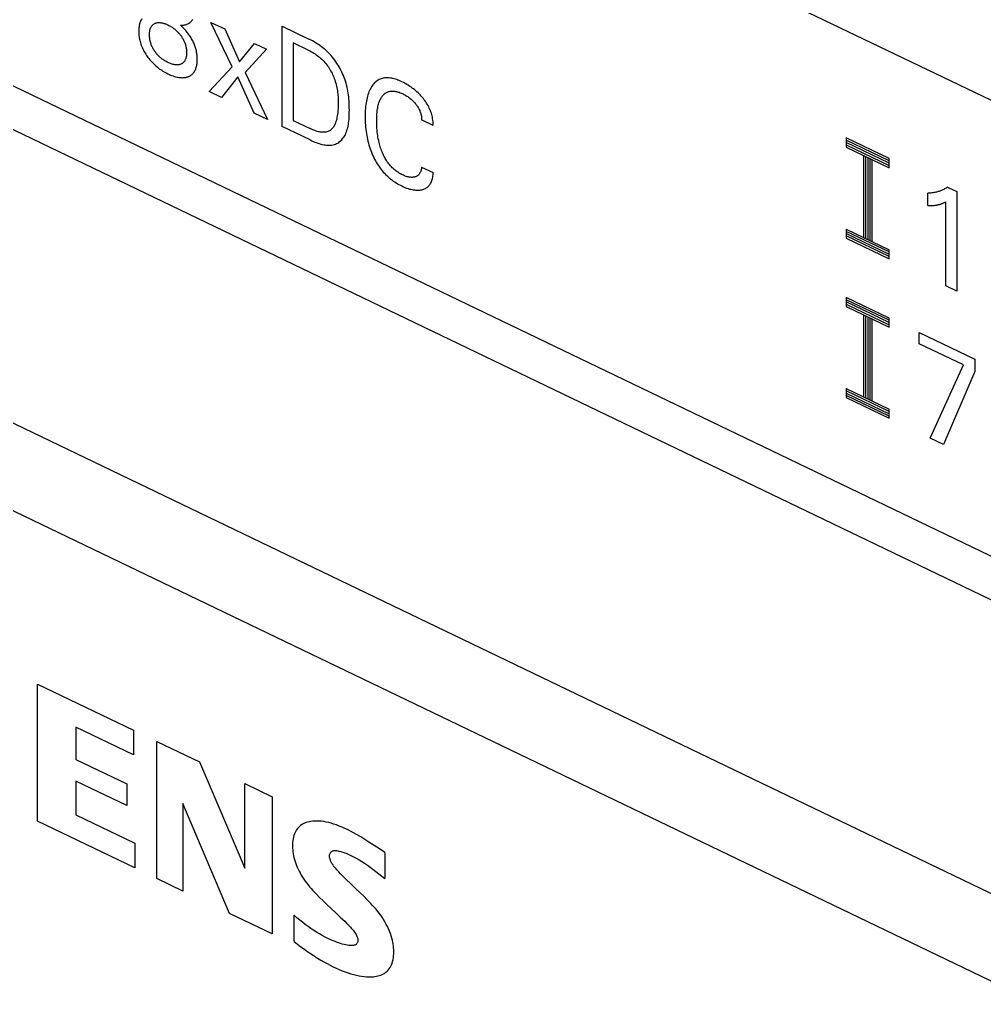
# Model space of a CAD drawing. Extents: x 0 to 420, y 0 to 297.
# Drawn here: x 164.54 to 181.84, y 162.93 to 180.36 of the extents above; entities that cross this region are included whole.
import ezdxf

# ---------------------------------------------------------------- set-up
doc = ezdxf.new("R2010")
doc.units = 0
doc.header["$LTSCALE"] = 23.1
doc.layers.add('40000_ISO', color=7, linetype='CONTINUOUS')

msp = doc.modelspace()

# ---------------------------------------------------------------- linework, layer by layer
at = {"layer": '40000_ISO', "color": 7, "linetype": 'CONTINUOUS'}
for p, q in [((210.089, 165.387), (156.678, 191.06)), ((210.089, 157.221), (156.678, 182.895)), ((209.769, 156.591), (156.358, 182.265)), ((166.7, 180.303), (166.695, 180.287)), ((166.705, 180.319), (166.7, 180.303)), ((166.711, 180.333), (166.705, 180.319)), ((166.718, 180.347), (166.711, 180.333)), ((166.726, 180.361), (166.718, 180.347)), ((166.734, 180.374), (166.726, 180.361)), ((166.974, 180.295), (166.984, 180.299)), ((166.984, 180.299), (166.994, 180.302)), ((166.994, 180.302), (167.005, 180.304)), ((167.005, 180.304), (167.016, 180.306)), ((167.016, 180.306), (167.028, 180.307)), ((167.028, 180.307), (167.039, 180.308)), ((167.039, 180.308), (167.051, 180.307)), ((167.051, 180.307), (167.064, 180.307)), ((167.064, 180.307), (167.077, 180.305)), ((167.077, 180.305), (167.089, 180.303)), ((167.089, 180.303), (167.102, 180.3)), ((167.102, 180.3), (167.116, 180.297)), ((167.116, 180.297), (167.13, 180.293)), ((167.58, 180.297), (167.592, 180.305)), ((167.592, 180.305), (167.602, 180.313)), ((167.602, 180.313), (167.613, 180.323)), ((167.613, 180.323), (167.622, 180.332)), ((167.622, 180.332), (167.631, 180.343)), ((167.631, 180.343), (167.64, 180.354)), ((167.64, 180.354), (167.647, 180.366)), ((168.355, 179.515), (167.97, 180.311)), ((167.97, 180.311), (168.219, 180.192)), ((166.68, 180.194), (166.679, 180.174)), ((166.679, 180.174), (166.679, 180.154)), ((166.679, 180.154), (166.679, 180.135)), ((166.679, 180.135), (166.68, 180.115)), ((166.682, 180.214), (166.68, 180.194)), ((166.684, 180.233), (166.682, 180.214)), ((166.687, 180.252), (166.684, 180.233)), ((166.69, 180.27), (166.687, 180.252)), ((166.695, 180.287), (166.69, 180.27)), ((166.873, 180.12), (166.874, 180.134)), ((166.874, 180.134), (166.875, 180.147)), ((166.875, 180.147), (166.877, 180.161)), ((166.877, 180.161), (166.88, 180.174)), ((166.88, 180.174), (166.883, 180.187)), ((166.883, 180.187), (166.886, 180.198)), ((166.886, 180.198), (166.89, 180.208)), ((166.89, 180.208), (166.895, 180.219)), ((166.895, 180.219), (166.899, 180.228)), ((166.899, 180.228), (166.905, 180.238)), ((166.905, 180.238), (166.911, 180.246)), ((166.911, 180.246), (166.917, 180.255)), ((166.917, 180.255), (166.924, 180.262)), ((166.924, 180.262), (166.931, 180.269)), ((166.931, 180.269), (166.939, 180.275)), ((166.939, 180.275), (166.947, 180.281)), ((166.947, 180.281), (166.956, 180.286)), ((166.956, 180.286), (166.965, 180.291)), ((166.965, 180.291), (166.974, 180.295)), ((167.13, 180.293), (167.145, 180.288)), ((167.145, 180.288), (167.159, 180.283)), ((167.159, 180.283), (167.174, 180.277)), ((167.174, 180.277), (167.188, 180.271)), ((167.188, 180.271), (167.203, 180.264)), ((167.203, 180.264), (167.218, 180.256)), ((167.218, 180.256), (167.233, 180.249)), ((167.233, 180.249), (167.247, 180.24)), ((167.247, 180.24), (167.262, 180.232)), ((167.262, 180.232), (167.277, 180.222)), ((167.277, 180.222), (167.291, 180.213)), ((167.291, 180.213), (167.304, 180.203)), ((167.304, 180.203), (167.318, 180.193)), ((167.318, 180.193), (167.33, 180.183)), ((167.33, 180.183), (167.343, 180.172)), ((167.343, 180.172), (167.356, 180.161)), ((167.356, 180.161), (167.368, 180.149)), ((167.368, 180.149), (167.38, 180.138)), ((167.38, 180.138), (167.391, 180.126)), ((167.391, 180.126), (167.402, 180.113)), ((167.44, 180.248), (167.425, 180.26)), ((167.425, 180.26), (167.441, 180.26)), ((167.454, 180.234), (167.44, 180.248)), ((167.441, 180.26), (167.457, 180.26)), ((167.468, 180.221), (167.454, 180.234)), ((167.457, 180.26), (167.472, 180.261)), ((167.482, 180.207), (167.468, 180.221)), ((167.472, 180.261), (167.487, 180.263)), ((167.495, 180.193), (167.482, 180.207)), ((167.487, 180.263), (167.502, 180.265)), ((167.509, 180.178), (167.495, 180.193)), ((167.502, 180.265), (167.516, 180.269)), ((167.522, 180.163), (167.509, 180.178)), ((167.516, 180.269), (167.53, 180.273)), ((167.535, 180.148), (167.522, 180.163)), ((167.53, 180.273), (167.543, 180.278)), ((167.547, 180.132), (167.535, 180.148)), ((167.543, 180.278), (167.557, 180.284)), ((167.56, 180.116), (167.547, 180.132)), ((167.557, 180.284), (167.569, 180.29)), ((167.569, 180.29), (167.58, 180.297)), ((168.219, 180.192), (168.484, 179.602)), ((169.247, 178.446), (169.247, 180.242)), ((169.247, 180.242), (169.713, 180.018)), ((166.68, 180.115), (166.681, 180.094)), ((166.681, 180.094), (166.683, 180.074)), ((166.683, 180.074), (166.686, 180.053)), ((166.686, 180.053), (166.689, 180.033)), ((166.689, 180.033), (166.693, 180.012)), ((166.693, 180.012), (166.697, 179.991)), ((166.697, 179.991), (166.703, 179.968)), ((166.703, 179.968), (166.709, 179.946)), ((166.872, 180.105), (166.873, 180.12)), ((166.872, 180.091), (166.872, 180.105)), ((166.872, 180.076), (166.872, 180.091)), ((166.872, 180.061), (166.872, 180.076)), ((166.873, 180.045), (166.872, 180.061)), ((166.875, 180.03), (166.873, 180.045)), ((166.877, 180.014), (166.875, 180.03)), ((166.88, 179.998), (166.877, 180.014)), ((166.883, 179.982), (166.88, 179.998)), ((166.886, 179.968), (166.883, 179.982)), ((166.89, 179.953), (166.886, 179.968)), ((166.894, 179.938), (166.89, 179.953)), ((167.402, 180.113), (167.413, 180.101)), ((167.413, 180.101), (167.423, 180.088)), ((167.423, 180.088), (167.434, 180.074)), ((167.434, 180.074), (167.443, 180.061)), ((167.443, 180.061), (167.452, 180.048)), ((167.452, 180.048), (167.46, 180.035)), ((167.46, 180.035), (167.468, 180.021)), ((167.468, 180.021), (167.476, 180.007)), ((167.476, 180.007), (167.483, 179.994)), ((167.483, 179.994), (167.49, 179.98)), ((167.49, 179.98), (167.496, 179.967)), ((167.496, 179.967), (167.501, 179.954)), ((167.501, 179.954), (167.506, 179.942)), ((167.572, 180.1), (167.56, 180.116)), ((167.584, 180.083), (167.572, 180.1)), ((167.595, 180.067), (167.584, 180.083)), ((167.606, 180.049), (167.595, 180.067)), ((167.617, 180.032), (167.606, 180.049)), ((167.627, 180.014), (167.617, 180.032)), ((167.637, 179.997), (167.627, 180.014)), ((167.647, 179.979), (167.637, 179.997)), ((167.656, 179.961), (167.647, 179.979)), ((167.664, 179.943), (167.656, 179.961)), ((169.74, 180.005), (169.713, 180.018)), ((169.767, 179.992), (169.74, 180.005)), ((169.793, 179.977), (169.767, 179.992)), ((169.82, 179.962), (169.793, 179.977)), ((169.847, 179.946), (169.82, 179.962)), ((166.709, 179.946), (166.716, 179.923)), ((166.716, 179.923), (166.724, 179.901)), ((166.724, 179.901), (166.732, 179.879)), ((166.732, 179.879), (166.742, 179.856)), ((166.742, 179.856), (166.752, 179.834)), ((166.752, 179.834), (166.762, 179.814)), ((166.762, 179.814), (166.772, 179.795)), ((166.772, 179.795), (166.783, 179.776)), ((166.783, 179.776), (166.794, 179.757)), ((166.899, 179.924), (166.894, 179.938)), ((166.904, 179.909), (166.899, 179.924)), ((166.91, 179.894), (166.904, 179.909)), ((166.916, 179.88), (166.91, 179.894)), ((166.923, 179.866), (166.916, 179.88)), ((166.93, 179.852), (166.923, 179.866)), ((166.937, 179.838), (166.93, 179.852)), ((166.945, 179.824), (166.937, 179.838)), ((166.954, 179.811), (166.945, 179.824)), ((166.963, 179.797), (166.954, 179.811)), ((166.972, 179.784), (166.963, 179.797)), ((166.974, 179.781), (166.972, 179.784)), ((166.984, 179.768), (166.974, 179.781)), ((167.506, 179.942), (167.51, 179.929)), ((167.51, 179.929), (167.514, 179.917)), ((167.514, 179.917), (167.518, 179.904)), ((167.518, 179.904), (167.521, 179.891)), ((167.521, 179.891), (167.524, 179.879)), ((167.524, 179.879), (167.528, 179.863)), ((167.528, 179.863), (167.53, 179.847)), ((167.53, 179.847), (167.532, 179.832)), ((167.532, 179.832), (167.534, 179.817)), ((167.534, 179.817), (167.535, 179.801)), ((167.535, 179.801), (167.535, 179.786)), ((167.535, 179.786), (167.536, 179.772)), ((167.672, 179.925), (167.664, 179.943)), ((167.679, 179.906), (167.672, 179.925)), ((167.686, 179.888), (167.679, 179.906)), ((167.693, 179.87), (167.686, 179.888)), ((167.698, 179.852), (167.693, 179.87)), ((167.704, 179.834), (167.698, 179.852)), ((167.708, 179.816), (167.704, 179.834)), ((167.712, 179.798), (167.708, 179.816)), ((167.716, 179.779), (167.712, 179.798)), ((167.72, 179.76), (167.716, 179.779)), ((168.484, 179.602), (168.754, 179.934)), ((168.971, 179.83), (168.587, 179.415)), ((168.754, 179.934), (168.971, 179.83)), ((169.449, 179.942), (169.449, 178.553)), ((169.713, 179.815), (169.449, 179.942)), ((169.713, 179.815), (169.734, 179.804)), ((169.734, 179.804), (169.755, 179.794)), ((169.755, 179.794), (169.776, 179.782)), ((169.776, 179.782), (169.796, 179.77)), ((169.874, 179.929), (169.847, 179.946)), ((169.9, 179.912), (169.874, 179.929)), ((169.927, 179.894), (169.9, 179.912)), ((169.953, 179.875), (169.927, 179.894)), ((169.979, 179.855), (169.953, 179.875)), ((170.004, 179.834), (169.979, 179.855)), ((170.029, 179.813), (170.004, 179.834)), ((170.054, 179.79), (170.029, 179.813)), ((170.078, 179.767), (170.054, 179.79)), ((166.794, 179.757), (166.806, 179.739)), ((166.806, 179.739), (166.818, 179.72)), ((166.818, 179.72), (166.83, 179.702)), ((166.83, 179.702), (166.844, 179.684)), ((166.844, 179.684), (166.86, 179.663)), ((166.86, 179.663), (166.877, 179.642)), ((166.877, 179.642), (166.894, 179.622)), ((166.894, 179.622), (166.911, 179.603)), ((166.911, 179.603), (166.929, 179.584)), ((166.994, 179.755), (166.984, 179.768)), ((167.004, 179.743), (166.994, 179.755)), ((167.015, 179.731), (167.004, 179.743)), ((167.026, 179.719), (167.015, 179.731)), ((167.037, 179.708), (167.026, 179.719)), ((167.05, 179.696), (167.037, 179.708)), ((167.062, 179.684), (167.05, 179.696)), ((167.075, 179.673), (167.062, 179.684)), ((167.088, 179.663), (167.075, 179.673)), ((167.101, 179.653), (167.088, 179.663)), ((167.114, 179.643), (167.101, 179.653)), ((167.129, 179.633), (167.114, 179.643)), ((167.144, 179.624), (167.129, 179.633)), ((167.159, 179.615), (167.144, 179.624)), ((167.173, 179.607), (167.159, 179.615)), ((167.188, 179.599), (167.173, 179.607)), ((167.491, 179.604), (167.484, 179.596)), ((167.497, 179.612), (167.491, 179.604)), ((167.503, 179.621), (167.497, 179.612)), ((167.508, 179.631), (167.503, 179.621)), ((167.513, 179.641), (167.508, 179.631)), ((167.517, 179.651), (167.513, 179.641)), ((167.521, 179.662), (167.517, 179.651)), ((167.524, 179.674), (167.521, 179.662)), ((167.528, 179.687), (167.524, 179.674)), ((167.53, 179.7), (167.528, 179.687)), ((167.532, 179.714), (167.53, 179.7)), ((167.534, 179.728), (167.532, 179.714)), ((167.535, 179.742), (167.534, 179.728)), ((167.536, 179.757), (167.535, 179.742)), ((167.536, 179.772), (167.536, 179.757)), ((167.722, 179.741), (167.72, 179.76)), ((167.725, 179.722), (167.722, 179.741)), ((167.726, 179.704), (167.725, 179.722)), ((167.728, 179.686), (167.726, 179.704)), ((167.726, 179.592), (167.728, 179.611)), ((167.728, 179.668), (167.728, 179.686)), ((167.729, 179.65), (167.728, 179.668)), ((167.728, 179.63), (167.729, 179.65)), ((167.728, 179.611), (167.728, 179.63)), ((169.796, 179.77), (169.817, 179.758)), ((169.817, 179.758), (169.838, 179.744)), ((169.838, 179.744), (169.859, 179.731)), ((169.859, 179.731), (169.879, 179.716)), ((169.879, 179.716), (169.899, 179.701)), ((169.899, 179.701), (169.919, 179.685)), ((169.919, 179.685), (169.939, 179.668)), ((169.939, 179.668), (169.958, 179.651)), ((169.958, 179.651), (169.977, 179.633)), ((169.977, 179.633), (169.995, 179.614)), ((169.995, 179.614), (170.013, 179.594)), ((170.102, 179.743), (170.078, 179.767)), ((170.125, 179.718), (170.102, 179.743)), ((170.148, 179.691), (170.125, 179.718)), ((170.17, 179.664), (170.148, 179.691)), ((170.191, 179.635), (170.17, 179.664)), ((170.212, 179.606), (170.191, 179.635)), ((170.232, 179.576), (170.212, 179.606)), ((166.929, 179.584), (166.948, 179.565)), ((166.948, 179.565), (166.967, 179.547)), ((166.967, 179.547), (166.987, 179.53)), ((166.987, 179.53), (167.007, 179.513)), ((167.007, 179.513), (167.027, 179.497)), ((167.027, 179.497), (167.047, 179.481)), ((167.047, 179.481), (167.068, 179.467)), ((167.068, 179.467), (167.09, 179.452)), ((167.09, 179.452), (167.113, 179.437)), ((167.113, 179.437), (167.135, 179.424)), ((167.203, 179.592), (167.188, 179.599)), ((167.218, 179.585), (167.203, 179.592)), ((167.233, 179.578), (167.218, 179.585)), ((167.248, 179.572), (167.233, 179.578)), ((167.263, 179.567), (167.248, 179.572)), ((167.277, 179.562), (167.263, 179.567)), ((167.292, 179.558), (167.277, 179.562)), ((167.305, 179.555), (167.292, 179.558)), ((167.318, 179.552), (167.305, 179.555)), ((167.331, 179.55), (167.318, 179.552)), ((167.344, 179.549), (167.331, 179.55)), ((167.357, 179.548), (167.344, 179.549)), ((167.369, 179.548), (167.357, 179.548)), ((167.381, 179.549), (167.369, 179.548)), ((167.392, 179.55), (167.381, 179.549)), ((167.403, 179.552), (167.392, 179.55)), ((167.414, 179.555), (167.403, 179.552)), ((167.424, 179.558), (167.414, 179.555)), ((167.435, 179.562), (167.424, 179.558)), ((167.444, 179.566), (167.435, 179.562)), ((167.453, 179.571), (167.444, 179.566)), ((167.461, 179.576), (167.453, 179.571)), ((167.469, 179.582), (167.461, 179.576)), ((167.477, 179.589), (167.469, 179.582)), ((167.484, 179.596), (167.477, 179.589)), ((167.672, 179.421), (167.68, 179.433)), ((167.68, 179.433), (167.687, 179.446)), ((167.687, 179.446), (167.694, 179.46)), ((167.694, 179.46), (167.7, 179.474)), ((167.7, 179.474), (167.705, 179.488)), ((167.705, 179.488), (167.71, 179.503)), ((167.71, 179.503), (167.715, 179.52)), ((167.715, 179.52), (167.719, 179.537)), ((167.719, 179.537), (167.722, 179.555)), ((167.722, 179.555), (167.724, 179.573)), ((167.724, 179.573), (167.726, 179.592)), ((167.942, 179.073), (168.355, 179.515)), ((170.013, 179.594), (170.03, 179.575)), ((170.03, 179.575), (170.046, 179.554)), ((170.046, 179.554), (170.062, 179.533)), ((170.062, 179.533), (170.077, 179.512)), ((170.077, 179.512), (170.091, 179.49)), ((170.091, 179.49), (170.105, 179.467)), ((170.105, 179.467), (170.118, 179.444)), ((170.118, 179.444), (170.131, 179.421)), ((170.251, 179.546), (170.232, 179.576)), ((170.269, 179.515), (170.251, 179.546)), ((170.286, 179.483), (170.269, 179.515)), ((170.303, 179.452), (170.286, 179.483)), ((170.318, 179.42), (170.303, 179.452)), ((167.135, 179.424), (167.158, 179.411)), ((167.158, 179.411), (167.18, 179.399)), ((167.18, 179.399), (167.203, 179.388)), ((167.203, 179.388), (167.226, 179.377)), ((167.226, 179.377), (167.249, 179.367)), ((167.249, 179.367), (167.271, 179.358)), ((167.271, 179.358), (167.294, 179.35)), ((167.294, 179.35), (167.317, 179.343)), ((167.317, 179.343), (167.339, 179.336)), ((167.339, 179.336), (167.36, 179.331)), ((167.36, 179.331), (167.38, 179.327)), ((167.38, 179.327), (167.4, 179.324)), ((167.4, 179.324), (167.42, 179.321)), ((167.42, 179.321), (167.44, 179.32)), ((167.44, 179.32), (167.449, 179.319)), ((167.449, 179.319), (167.459, 179.319)), ((167.459, 179.319), (167.475, 179.32)), ((167.475, 179.32), (167.49, 179.321)), ((167.49, 179.321), (167.505, 179.323)), ((167.505, 179.323), (167.52, 179.325)), ((167.52, 179.325), (167.535, 179.329)), ((167.535, 179.329), (167.549, 179.333)), ((167.549, 179.333), (167.563, 179.337)), ((167.563, 179.337), (167.576, 179.342)), ((167.576, 179.342), (167.589, 179.348)), ((167.589, 179.348), (167.601, 179.355)), ((167.601, 179.355), (167.613, 179.362)), ((167.613, 179.362), (167.624, 179.37)), ((167.624, 179.37), (167.635, 179.379)), ((167.635, 179.379), (167.645, 179.389)), ((167.645, 179.389), (167.655, 179.399)), ((167.655, 179.399), (167.664, 179.41)), ((167.664, 179.41), (167.672, 179.421)), ((168.455, 179.334), (168.163, 178.967)), ((168.749, 178.686), (168.455, 179.334)), ((168.587, 179.415), (168.988, 178.571)), ((170.131, 179.421), (170.143, 179.398)), ((170.143, 179.398), (170.154, 179.374)), ((170.154, 179.374), (170.165, 179.351)), ((170.165, 179.351), (170.175, 179.327)), ((170.175, 179.327), (170.184, 179.303)), ((170.184, 179.303), (170.193, 179.279)), ((170.193, 179.279), (170.202, 179.251)), ((170.333, 179.388), (170.318, 179.42)), ((170.347, 179.356), (170.333, 179.388)), ((170.36, 179.323), (170.347, 179.356)), ((170.371, 179.291), (170.36, 179.323)), ((170.383, 179.255), (170.371, 179.291)), ((170.394, 179.22), (170.383, 179.255)), ((170.935, 179.253), (170.919, 179.24)), ((170.951, 179.265), (170.935, 179.253)), ((170.968, 179.276), (170.951, 179.265)), ((170.985, 179.285), (170.968, 179.276)), ((171.004, 179.294), (170.985, 179.285)), ((171.023, 179.301), (171.004, 179.294)), ((171.042, 179.307), (171.023, 179.301)), ((171.062, 179.312), (171.042, 179.307)), ((171.082, 179.315), (171.062, 179.312)), ((171.103, 179.317), (171.082, 179.315)), ((171.124, 179.318), (171.103, 179.317)), ((171.146, 179.317), (171.124, 179.318)), ((171.168, 179.316), (171.146, 179.317)), ((171.191, 179.313), (171.168, 179.316)), ((171.213, 179.309), (171.191, 179.313)), ((171.235, 179.304), (171.213, 179.309)), ((171.257, 179.299), (171.235, 179.304)), ((171.28, 179.292), (171.257, 179.299)), ((171.302, 179.284), (171.28, 179.292)), ((171.325, 179.276), (171.302, 179.284)), ((171.348, 179.267), (171.325, 179.276)), ((171.371, 179.257), (171.348, 179.267)), ((171.394, 179.246), (171.371, 179.257)), ((151.879, 179.159), (205.29, 153.486)), ((170.202, 179.251), (170.21, 179.222)), ((170.21, 179.222), (170.218, 179.194)), ((170.218, 179.194), (170.224, 179.166)), ((170.224, 179.166), (170.23, 179.138)), ((170.23, 179.138), (170.235, 179.111)), ((170.235, 179.111), (170.239, 179.083)), ((170.239, 179.083), (170.243, 179.056)), ((170.404, 179.184), (170.394, 179.22)), ((170.413, 179.149), (170.404, 179.184)), ((170.421, 179.113), (170.413, 179.149)), ((170.427, 179.078), (170.421, 179.113)), ((170.433, 179.044), (170.427, 179.078)), ((170.814, 179.091), (170.805, 179.068)), ((170.825, 179.113), (170.814, 179.091)), ((170.836, 179.134), (170.825, 179.113)), ((170.849, 179.155), (170.836, 179.134)), ((170.862, 179.174), (170.849, 179.155)), ((170.876, 179.193), (170.862, 179.174)), ((170.89, 179.211), (170.876, 179.193)), ((170.904, 179.226), (170.89, 179.211)), ((170.919, 179.24), (170.904, 179.226)), ((171.182, 179.076), (171.195, 179.078)), ((171.195, 179.078), (171.208, 179.079)), ((171.208, 179.079), (171.222, 179.079)), ((171.222, 179.079), (171.237, 179.079)), ((171.237, 179.079), (171.251, 179.078)), ((171.251, 179.078), (171.266, 179.077)), ((171.266, 179.077), (171.282, 179.074)), ((171.423, 179.232), (171.394, 179.246)), ((171.452, 179.217), (171.423, 179.232)), ((171.481, 179.2), (171.452, 179.217)), ((171.509, 179.183), (171.481, 179.2)), ((171.538, 179.164), (171.509, 179.183)), ((171.56, 179.149), (171.538, 179.164)), ((171.581, 179.134), (171.56, 179.149)), ((171.602, 179.118), (171.581, 179.134)), ((171.624, 179.101), (171.602, 179.118)), ((171.644, 179.084), (171.624, 179.101)), ((171.665, 179.066), (171.644, 179.084)), ((168.163, 178.967), (167.942, 179.073)), ((170.243, 179.056), (170.246, 179.028)), ((170.246, 179.028), (170.248, 179.001)), ((170.248, 179.001), (170.25, 178.975)), ((170.25, 178.975), (170.251, 178.948)), ((170.251, 178.948), (170.252, 178.922)), ((170.252, 178.922), (170.252, 178.895)), ((170.438, 179.009), (170.433, 179.044)), ((170.442, 178.974), (170.438, 179.009)), ((170.446, 178.94), (170.442, 178.974)), ((170.448, 178.906), (170.446, 178.94)), ((170.45, 178.872), (170.448, 178.906)), ((170.764, 178.931), (170.758, 178.901)), ((170.77, 178.96), (170.764, 178.931)), ((170.778, 178.988), (170.77, 178.96)), ((170.786, 179.015), (170.778, 178.988)), ((170.795, 179.042), (170.786, 179.015)), ((170.805, 179.068), (170.795, 179.042)), ((170.996, 178.9), (171.002, 178.915)), ((171.002, 178.915), (171.008, 178.929)), ((171.008, 178.929), (171.016, 178.943)), ((171.016, 178.943), (171.023, 178.956)), ((171.023, 178.956), (171.031, 178.969)), ((171.031, 178.969), (171.04, 178.981)), ((171.04, 178.981), (171.049, 178.993)), ((171.049, 178.993), (171.058, 179.004)), ((171.058, 179.004), (171.067, 179.013)), ((171.067, 179.013), (171.076, 179.023)), ((171.076, 179.023), (171.086, 179.031)), ((171.086, 179.031), (171.097, 179.04)), ((171.097, 179.04), (171.108, 179.047)), ((171.108, 179.047), (171.119, 179.054)), ((171.119, 179.054), (171.131, 179.06)), ((171.131, 179.06), (171.144, 179.065)), ((171.144, 179.065), (171.156, 179.069)), ((171.156, 179.069), (171.169, 179.073)), ((171.169, 179.073), (171.182, 179.076)), ((171.282, 179.074), (171.298, 179.071)), ((171.298, 179.071), (171.314, 179.067)), ((171.314, 179.067), (171.331, 179.062)), ((171.331, 179.062), (171.348, 179.057)), ((171.348, 179.057), (171.364, 179.051)), ((171.364, 179.051), (171.381, 179.044)), ((171.381, 179.044), (171.398, 179.037)), ((171.398, 179.037), (171.415, 179.029)), ((171.415, 179.029), (171.432, 179.02)), ((171.432, 179.02), (171.449, 179.011)), ((171.449, 179.011), (171.466, 179.001)), ((171.466, 179.001), (171.483, 178.991)), ((171.483, 178.991), (171.5, 178.98)), ((171.5, 178.98), (171.515, 178.97)), ((171.515, 178.97), (171.53, 178.958)), ((171.53, 178.958), (171.545, 178.947)), ((171.545, 178.947), (171.56, 178.934)), ((171.56, 178.934), (171.575, 178.921)), ((171.575, 178.921), (171.588, 178.908)), ((171.588, 178.908), (171.602, 178.895)), ((171.684, 179.048), (171.665, 179.066)), ((171.703, 179.029), (171.684, 179.048)), ((171.721, 179.01), (171.703, 179.029)), ((171.739, 178.991), (171.721, 179.01)), ((171.757, 178.971), (171.739, 178.991)), ((171.774, 178.95), (171.757, 178.971)), ((171.791, 178.929), (171.774, 178.95)), ((171.806, 178.908), (171.791, 178.929)), ((171.822, 178.887), (171.806, 178.908)), ((170.248, 178.732), (170.245, 178.698)), ((170.25, 178.765), (170.248, 178.732)), ((170.251, 178.8), (170.25, 178.765)), ((170.252, 178.834), (170.251, 178.8)), ((170.252, 178.895), (170.252, 178.869)), ((170.252, 178.869), (170.252, 178.834)), ((170.452, 178.838), (170.45, 178.872)), ((170.453, 178.805), (170.452, 178.838)), ((170.453, 178.772), (170.453, 178.805)), ((170.454, 178.738), (170.453, 178.772)), ((170.453, 178.705), (170.454, 178.738)), ((170.739, 178.73), (170.737, 178.694)), ((170.741, 178.766), (170.739, 178.73)), ((170.744, 178.802), (170.741, 178.766)), ((170.748, 178.837), (170.744, 178.802)), ((170.753, 178.871), (170.748, 178.837)), ((170.758, 178.901), (170.753, 178.871)), ((170.952, 178.72), (170.954, 178.738)), ((170.954, 178.738), (170.958, 178.76)), ((170.958, 178.76), (170.962, 178.782)), ((170.962, 178.782), (170.966, 178.803)), ((170.966, 178.803), (170.971, 178.825)), ((170.971, 178.825), (170.977, 178.845)), ((170.977, 178.845), (170.983, 178.866)), ((170.983, 178.866), (170.99, 178.885)), ((170.99, 178.885), (170.996, 178.9)), ((171.602, 178.895), (171.615, 178.881)), ((171.615, 178.881), (171.628, 178.867)), ((171.628, 178.867), (171.64, 178.852)), ((171.64, 178.852), (171.65, 178.839)), ((171.65, 178.839), (171.659, 178.827)), ((171.659, 178.827), (171.668, 178.814)), ((171.668, 178.814), (171.677, 178.801)), ((171.677, 178.801), (171.685, 178.787)), ((171.685, 178.787), (171.693, 178.774)), ((171.693, 178.774), (171.701, 178.76)), ((171.701, 178.76), (171.707, 178.747)), ((171.707, 178.747), (171.714, 178.733)), ((171.714, 178.733), (171.719, 178.719)), ((171.836, 178.865), (171.822, 178.887)), ((171.85, 178.842), (171.836, 178.865)), ((171.863, 178.82), (171.85, 178.842)), ((171.875, 178.797), (171.863, 178.82)), ((171.886, 178.774), (171.875, 178.797)), ((171.897, 178.751), (171.886, 178.774)), ((171.906, 178.728), (171.897, 178.751)), ((171.915, 178.705), (171.906, 178.728)), ((168.988, 178.571), (168.749, 178.686)), ((170.221, 178.56), (170.214, 178.536)), ((170.227, 178.586), (170.221, 178.56)), ((170.232, 178.612), (170.227, 178.586)), ((170.237, 178.638), (170.232, 178.612)), ((170.241, 178.665), (170.237, 178.638)), ((170.245, 178.698), (170.241, 178.665)), ((170.445, 178.543), (170.448, 178.575)), ((170.448, 178.575), (170.45, 178.607)), ((170.45, 178.607), (170.452, 178.639)), ((170.452, 178.639), (170.453, 178.672)), ((170.453, 178.672), (170.453, 178.705)), ((170.737, 178.694), (170.736, 178.657)), ((170.736, 178.657), (170.736, 178.62)), ((170.736, 178.62), (170.736, 178.583)), ((170.736, 178.583), (170.737, 178.546)), ((170.943, 178.581), (170.944, 178.612)), ((170.943, 178.55), (170.943, 178.581)), ((170.944, 178.612), (170.945, 178.642)), ((170.945, 178.642), (170.947, 178.672)), ((170.947, 178.672), (170.95, 178.701)), ((170.95, 178.701), (170.952, 178.72)), ((171.719, 178.719), (171.725, 178.705)), ((171.725, 178.705), (171.729, 178.692)), ((171.729, 178.692), (171.734, 178.678)), ((171.734, 178.678), (171.737, 178.664)), ((171.737, 178.664), (171.741, 178.649)), ((171.741, 178.649), (171.744, 178.634)), ((171.744, 178.634), (171.746, 178.62)), ((171.746, 178.62), (171.748, 178.605)), ((171.748, 178.605), (171.749, 178.591)), ((171.749, 178.591), (171.749, 178.577)), ((171.749, 178.577), (171.749, 178.564)), ((171.956, 178.464), (171.749, 178.564)), ((171.923, 178.681), (171.915, 178.705)), ((171.93, 178.658), (171.923, 178.681)), ((171.936, 178.635), (171.93, 178.658)), ((171.941, 178.61), (171.936, 178.635)), ((171.946, 178.584), (171.941, 178.61)), ((171.95, 178.56), (171.946, 178.584)), ((171.953, 178.535), (171.95, 178.56)), ((169.753, 178.203), (169.247, 178.446)), ((169.449, 178.553), (169.754, 178.406)), ((169.775, 178.396), (169.754, 178.406)), ((169.796, 178.387), (169.775, 178.396)), ((169.816, 178.379), (169.796, 178.387)), ((170.123, 178.386), (170.11, 178.376)), ((170.136, 178.396), (170.123, 178.386)), ((170.147, 178.408), (170.136, 178.396)), ((170.158, 178.421), (170.147, 178.408)), ((170.167, 178.434), (170.158, 178.421)), ((170.176, 178.448), (170.167, 178.434)), ((170.185, 178.463), (170.176, 178.448)), ((170.192, 178.479), (170.185, 178.463)), ((170.199, 178.495), (170.192, 178.479)), ((170.206, 178.512), (170.199, 178.495)), ((170.214, 178.536), (170.206, 178.512)), ((170.408, 178.368), (170.417, 178.395)), ((170.417, 178.395), (170.424, 178.423)), ((170.424, 178.423), (170.431, 178.452)), ((170.431, 178.452), (170.436, 178.482)), ((170.436, 178.482), (170.441, 178.512)), ((170.441, 178.512), (170.445, 178.543)), ((170.737, 178.546), (170.739, 178.508)), ((170.739, 178.508), (170.741, 178.47)), ((170.741, 178.47), (170.745, 178.432)), ((170.745, 178.432), (170.749, 178.393)), ((170.749, 178.393), (170.753, 178.354)), ((170.943, 178.517), (170.943, 178.55)), ((170.944, 178.483), (170.943, 178.517)), ((170.945, 178.449), (170.944, 178.483)), ((170.947, 178.415), (170.945, 178.449)), ((170.95, 178.381), (170.947, 178.415)), ((170.953, 178.346), (170.95, 178.381)), ((171.955, 178.511), (171.953, 178.535)), ((171.956, 178.487), (171.955, 178.511)), ((171.956, 178.464), (171.956, 178.487)), ((169.837, 178.371), (169.816, 178.379)), ((169.858, 178.364), (169.837, 178.371)), ((169.878, 178.358), (169.858, 178.364)), ((169.899, 178.352), (169.878, 178.358)), ((169.919, 178.348), (169.899, 178.352)), ((169.937, 178.345), (169.919, 178.348)), ((169.954, 178.343), (169.937, 178.345)), ((169.971, 178.342), (169.954, 178.343)), ((169.987, 178.341), (169.971, 178.342)), ((170.004, 178.342), (169.987, 178.341)), ((170.02, 178.343), (170.004, 178.342)), ((170.035, 178.345), (170.02, 178.343)), ((170.05, 178.349), (170.035, 178.345)), ((170.066, 178.354), (170.05, 178.349)), ((170.082, 178.36), (170.066, 178.354)), ((170.096, 178.367), (170.082, 178.36)), ((170.11, 178.376), (170.096, 178.367)), ((170.311, 178.202), (170.326, 178.218)), ((170.326, 178.218), (170.339, 178.235)), ((170.339, 178.235), (170.352, 178.253)), ((170.352, 178.253), (170.365, 178.272)), ((170.365, 178.272), (170.376, 178.291)), ((170.376, 178.291), (170.388, 178.316)), ((170.388, 178.316), (170.399, 178.341)), ((170.399, 178.341), (170.408, 178.368)), ((170.753, 178.354), (170.758, 178.32)), ((170.758, 178.32), (170.764, 178.286)), ((170.764, 178.286), (170.771, 178.251)), ((170.771, 178.251), (170.778, 178.216)), ((170.778, 178.216), (170.786, 178.181)), ((170.957, 178.315), (170.953, 178.346)), ((170.961, 178.285), (170.957, 178.315)), ((170.966, 178.254), (170.961, 178.285)), ((170.972, 178.222), (170.966, 178.254)), ((170.979, 178.191), (170.972, 178.222)), ((179.359, 178.24), (179.359, 178.076)), ((180.128, 177.87), (179.359, 178.24)), ((169.753, 178.203), (169.78, 178.19)), ((169.78, 178.19), (169.807, 178.178)), ((169.807, 178.178), (169.834, 178.167)), ((169.834, 178.167), (169.861, 178.157)), ((169.861, 178.157), (169.888, 178.147)), ((169.888, 178.147), (169.915, 178.138)), ((169.915, 178.138), (169.941, 178.13)), ((169.941, 178.13), (169.968, 178.124)), ((169.968, 178.124), (169.994, 178.118)), ((169.994, 178.118), (170.02, 178.114)), ((170.02, 178.114), (170.046, 178.111)), ((170.046, 178.111), (170.071, 178.109)), ((170.071, 178.109), (170.095, 178.109)), ((170.095, 178.109), (170.119, 178.11)), ((170.119, 178.11), (170.142, 178.113)), ((170.142, 178.113), (170.164, 178.117)), ((170.164, 178.117), (170.185, 178.123)), ((170.185, 178.123), (170.205, 178.13)), ((170.205, 178.13), (170.225, 178.139)), ((170.225, 178.139), (170.244, 178.149)), ((170.244, 178.149), (170.262, 178.161)), ((170.262, 178.161), (170.279, 178.173)), ((170.279, 178.173), (170.295, 178.187)), ((170.295, 178.187), (170.311, 178.202)), ((170.786, 178.181), (170.795, 178.146)), ((170.795, 178.146), (170.805, 178.11)), ((170.805, 178.11), (170.815, 178.078)), ((170.815, 178.078), (170.826, 178.046)), ((170.826, 178.046), (170.837, 178.014)), ((170.986, 178.159), (170.979, 178.191)), ((170.992, 178.135), (170.986, 178.159)), ((170.999, 178.111), (170.992, 178.135)), ((171.006, 178.087), (170.999, 178.111)), ((171.014, 178.063), (171.006, 178.087)), ((171.022, 178.039), (171.014, 178.063)), ((171.031, 178.014), (171.022, 178.039)), ((180.128, 177.829), (179.359, 178.199)), ((180.128, 177.789), (179.359, 178.158)), ((179.359, 178.117), (180.128, 177.748)), ((179.359, 178.076), (180.128, 177.707)), ((151.239, 177.899), (204.65, 152.225)), ((170.837, 178.014), (170.849, 177.983)), ((170.849, 177.983), (170.862, 177.951)), ((170.862, 177.951), (170.876, 177.919)), ((170.876, 177.919), (170.891, 177.887)), ((170.891, 177.887), (170.905, 177.86)), ((170.905, 177.86), (170.92, 177.832)), ((171.04, 177.99), (171.031, 178.014)), ((171.049, 177.97), (171.04, 177.99)), ((171.058, 177.95), (171.049, 177.97)), ((171.067, 177.93), (171.058, 177.95)), ((171.077, 177.91), (171.067, 177.93)), ((171.087, 177.89), (171.077, 177.91)), ((171.098, 177.871), (171.087, 177.89)), ((171.109, 177.852), (171.098, 177.871)), ((179.666, 177.929), (179.666, 176.459)), ((179.705, 177.91), (179.705, 176.44)), ((179.743, 177.892), (179.743, 176.422)), ((179.782, 177.873), (179.782, 176.403)), ((180.128, 177.707), (180.128, 177.87)), ((170.92, 177.832), (170.935, 177.805)), ((170.935, 177.805), (170.952, 177.778)), ((170.952, 177.778), (170.968, 177.752)), ((170.968, 177.752), (170.986, 177.726)), ((170.986, 177.726), (171.004, 177.7)), ((171.004, 177.7), (171.023, 177.676)), ((171.121, 177.833), (171.109, 177.852)), ((171.134, 177.814), (171.121, 177.833)), ((171.147, 177.795), (171.134, 177.814)), ((171.161, 177.776), (171.147, 177.795)), ((171.176, 177.758), (171.161, 177.776)), ((171.191, 177.741), (171.176, 177.758)), ((171.207, 177.724), (171.191, 177.741)), ((171.223, 177.707), (171.207, 177.724)), ((171.239, 177.691), (171.223, 177.707)), ((171.255, 177.676), (171.239, 177.691)), ((171.745, 177.689), (171.742, 177.675)), ((171.748, 177.704), (171.745, 177.689)), ((171.749, 177.719), (171.748, 177.704)), ((171.749, 177.719), (171.956, 177.62)), ((179.82, 176.385), (179.82, 177.855)), ((171.023, 177.676), (171.042, 177.652)), ((171.042, 177.652), (171.062, 177.629)), ((171.062, 177.629), (171.082, 177.607)), ((171.082, 177.607), (171.103, 177.585)), ((171.103, 177.585), (171.125, 177.564)), ((171.125, 177.564), (171.146, 177.544)), ((171.146, 177.544), (171.168, 177.524)), ((171.168, 177.524), (171.191, 177.506)), ((171.272, 177.663), (171.255, 177.676)), ((171.288, 177.65), (171.272, 177.663)), ((171.304, 177.638), (171.288, 177.65)), ((171.321, 177.626), (171.304, 177.638)), ((171.338, 177.615), (171.321, 177.626)), ((171.355, 177.605), (171.338, 177.615)), ((171.371, 177.596), (171.355, 177.605)), ((171.388, 177.586), (171.371, 177.596)), ((171.405, 177.578), (171.388, 177.586)), ((171.422, 177.57), (171.405, 177.578)), ((171.439, 177.563), (171.422, 177.57)), ((171.456, 177.556), (171.439, 177.563)), ((171.473, 177.55), (171.456, 177.556)), ((171.49, 177.545), (171.473, 177.55)), ((171.506, 177.541), (171.49, 177.545)), ((171.521, 177.538), (171.506, 177.541)), ((171.536, 177.535), (171.521, 177.538)), ((171.551, 177.534), (171.536, 177.535)), ((171.565, 177.533), (171.551, 177.534)), ((171.579, 177.533), (171.565, 177.533)), ((171.592, 177.534), (171.579, 177.533)), ((171.605, 177.535), (171.592, 177.534)), ((171.618, 177.538), (171.605, 177.535)), ((171.631, 177.541), (171.618, 177.538)), ((171.642, 177.545), (171.631, 177.541)), ((171.652, 177.549), (171.642, 177.545)), ((171.662, 177.555), (171.652, 177.549)), ((171.672, 177.56), (171.662, 177.555)), ((171.681, 177.567), (171.672, 177.56)), ((171.69, 177.575), (171.681, 177.567)), ((171.698, 177.583), (171.69, 177.575)), ((171.705, 177.592), (171.698, 177.583)), ((171.712, 177.601), (171.705, 177.592)), ((171.718, 177.612), (171.712, 177.601)), ((171.724, 177.623), (171.718, 177.612)), ((171.729, 177.634), (171.724, 177.623)), ((171.734, 177.647), (171.729, 177.634)), ((171.739, 177.661), (171.734, 177.647)), ((171.742, 177.675), (171.739, 177.661)), ((171.938, 177.494), (171.944, 177.513)), ((171.944, 177.513), (171.948, 177.534)), ((171.948, 177.534), (171.951, 177.555)), ((171.951, 177.555), (171.954, 177.576)), ((171.954, 177.576), (171.955, 177.598)), ((171.955, 177.598), (171.956, 177.62)), ((171.191, 177.506), (171.215, 177.487)), ((171.215, 177.487), (171.241, 177.468)), ((171.241, 177.468), (171.266, 177.451)), ((171.266, 177.451), (171.291, 177.435)), ((171.291, 177.435), (171.317, 177.419)), ((171.317, 177.419), (171.342, 177.405)), ((171.342, 177.405), (171.368, 177.391)), ((171.368, 177.391), (171.394, 177.379)), ((171.394, 177.379), (171.422, 177.365)), ((171.422, 177.365), (171.45, 177.353)), ((171.45, 177.353), (171.478, 177.342)), ((171.478, 177.342), (171.506, 177.333)), ((171.801, 177.328), (171.816, 177.335)), ((171.816, 177.335), (171.831, 177.343)), ((171.831, 177.343), (171.845, 177.352)), ((171.845, 177.352), (171.858, 177.362)), ((171.858, 177.362), (171.87, 177.373)), ((171.87, 177.373), (171.881, 177.385)), ((171.881, 177.385), (171.892, 177.398)), ((171.892, 177.398), (171.902, 177.412)), ((171.902, 177.412), (171.91, 177.426)), ((171.91, 177.426), (171.918, 177.442)), ((171.918, 177.442), (171.926, 177.458)), ((171.926, 177.458), (171.932, 177.475)), ((171.932, 177.475), (171.938, 177.494)), ((181.133, 177.333), (181.119, 177.326)), ((181.146, 177.341), (181.133, 177.333)), ((181.159, 177.35), (181.146, 177.341)), ((181.172, 177.358), (181.159, 177.35)), ((181.172, 177.358), (181.338, 177.278)), ((171.506, 177.333), (171.534, 177.324)), ((171.534, 177.324), (171.556, 177.319)), ((171.556, 177.319), (171.577, 177.314)), ((171.577, 177.314), (171.598, 177.31)), ((171.598, 177.31), (171.619, 177.307)), ((171.619, 177.307), (171.639, 177.305)), ((171.639, 177.305), (171.659, 177.304)), ((171.659, 177.304), (171.679, 177.303)), ((171.679, 177.303), (171.698, 177.304)), ((171.698, 177.304), (171.716, 177.306)), ((171.716, 177.306), (171.734, 177.308)), ((171.734, 177.308), (171.752, 177.312)), ((171.752, 177.312), (171.769, 177.317)), ((171.769, 177.317), (171.785, 177.322)), ((171.785, 177.322), (171.801, 177.328)), ((180.819, 177.027), (180.819, 177.251)), ((180.836, 177.251), (180.819, 177.251)), ((180.852, 177.252), (180.836, 177.251)), ((180.868, 177.253), (180.852, 177.252)), ((180.884, 177.254), (180.868, 177.253)), ((180.9, 177.256), (180.884, 177.254)), ((180.916, 177.258), (180.9, 177.256)), ((180.931, 177.26), (180.916, 177.258)), ((180.946, 177.263), (180.931, 177.26)), ((180.962, 177.266), (180.946, 177.263)), ((180.977, 177.269), (180.962, 177.266)), ((180.992, 177.273), (180.977, 177.269)), ((181.007, 177.278), (180.992, 177.273)), ((181.021, 177.282), (181.007, 177.278)), ((181.036, 177.287), (181.021, 177.282)), ((181.05, 177.293), (181.036, 177.287)), ((181.064, 177.298), (181.05, 177.293)), ((181.078, 177.305), (181.064, 177.298)), ((181.092, 177.311), (181.078, 177.305)), ((181.106, 177.318), (181.092, 177.311)), ((181.119, 177.326), (181.106, 177.318)), ((181.338, 177.278), (181.338, 175.492)), ((180.819, 177.027), (180.837, 177.027)), ((180.837, 177.027), (180.856, 177.028)), ((180.856, 177.028), (180.874, 177.028)), ((180.874, 177.028), (180.892, 177.029)), ((180.892, 177.029), (180.91, 177.03)), ((180.91, 177.03), (180.923, 177.031)), ((180.923, 177.031), (180.936, 177.032)), ((180.936, 177.032), (180.949, 177.034)), ((180.949, 177.034), (180.962, 177.036)), ((180.962, 177.036), (180.975, 177.038)), ((180.975, 177.038), (180.987, 177.04)), ((180.987, 177.04), (181.001, 177.042)), ((181.001, 177.042), (181.014, 177.045)), ((181.014, 177.045), (181.027, 177.049)), ((181.027, 177.049), (181.04, 177.052)), ((181.04, 177.052), (181.053, 177.056)), ((181.053, 177.056), (181.062, 177.06)), ((181.062, 177.06), (181.071, 177.063)), ((181.071, 177.063), (181.08, 177.066)), ((181.08, 177.066), (181.09, 177.07)), ((181.09, 177.07), (181.1, 177.075)), ((181.1, 177.075), (181.11, 177.079)), ((181.11, 177.079), (181.12, 177.084)), ((181.12, 177.084), (181.131, 177.09)), ((181.131, 177.09), (181.141, 177.095)), ((181.141, 175.587), (181.141, 177.095)), ((179.359, 176.607), (179.359, 176.443)), ((179.359, 176.607), (180.128, 176.237)), ((180.128, 176.196), (179.359, 176.566)), ((179.359, 176.525), (180.128, 176.156)), ((180.128, 176.115), (179.359, 176.484)), ((179.359, 176.443), (180.128, 176.074)), ((180.128, 176.074), (180.128, 176.237)), ((181.338, 175.492), (181.141, 175.587)), ((179.359, 175.382), (179.359, 175.219)), ((180.128, 175.012), (179.359, 175.382)), ((180.128, 174.972), (179.359, 175.341)), ((180.128, 174.931), (179.359, 175.3)), ((179.359, 175.259), (180.128, 174.89)), ((179.359, 175.219), (180.128, 174.849)), ((179.666, 175.071), (179.666, 173.601)), ((179.705, 175.052), (179.705, 173.583)), ((179.743, 175.034), (179.743, 173.564)), ((179.782, 175.015), (179.782, 173.546)), ((179.82, 173.527), (179.82, 174.997)), ((180.128, 174.849), (180.128, 175.012)), ((180.665, 174.553), (180.665, 174.754)), ((180.665, 174.754), (181.665, 174.273)), ((181.458, 174.172), (180.665, 174.553)), ((181.665, 174.273), (181.665, 174.053)), ((180.865, 172.862), (181.458, 174.172)), ((181.665, 174.053), (181.101, 172.748)), ((179.359, 173.749), (179.359, 173.586)), ((179.359, 173.749), (180.128, 173.379)), ((180.128, 173.339), (179.359, 173.708)), ((179.359, 173.667), (180.128, 173.298)), ((180.128, 173.257), (179.359, 173.626)), ((179.359, 173.586), (180.128, 173.216)), ((180.128, 173.216), (180.128, 173.379)), ((181.101, 172.748), (180.865, 172.862)), ((164.865, 165.998), (164.865, 168.454)), ((164.865, 168.454), (166.586, 167.627)), ((165.553, 167.679), (165.553, 167.104)), ((166.586, 167.183), (165.553, 167.679)), ((166.586, 167.627), (166.586, 167.183)), ((167.004, 164.97), (167.004, 167.426)), ((167.004, 167.426), (167.767, 167.059)), ((165.553, 167.104), (166.463, 166.667)), ((167.767, 167.059), (168.578, 165.154)), ((165.553, 166.712), (165.553, 166.111)), ((166.463, 166.275), (165.553, 166.712)), ((166.463, 166.667), (166.463, 166.275)), ((168.578, 165.154), (168.578, 166.669)), ((168.578, 166.669), (169.07, 166.433)), ((169.07, 166.433), (169.07, 163.977)), ((167.471, 166.313), (167.471, 164.745)), ((168.308, 164.343), (167.471, 166.313)), ((165.553, 166.111), (166.611, 165.603)), ((169.834, 165.999), (169.796, 165.996)), ((169.872, 165.999), (169.834, 165.999)), ((169.912, 165.998), (169.872, 165.999)), ((166.611, 165.159), (164.865, 165.998)), ((169.508, 165.843), (169.494, 165.82)), ((169.524, 165.864), (169.508, 165.843)), ((169.541, 165.884), (169.524, 165.864)), ((169.559, 165.902), (169.541, 165.884)), ((169.578, 165.919), (169.559, 165.902)), ((169.601, 165.935), (169.578, 165.919)), ((169.625, 165.949), (169.601, 165.935)), ((169.65, 165.961), (169.625, 165.949)), ((169.676, 165.971), (169.65, 165.961)), ((169.703, 165.979), (169.676, 165.971)), ((169.731, 165.986), (169.703, 165.979)), ((169.76, 165.992), (169.731, 165.986)), ((169.796, 165.996), (169.76, 165.992)), ((169.951, 165.994), (169.912, 165.998)), ((169.995, 165.988), (169.951, 165.994)), ((170.038, 165.98), (169.995, 165.988)), ((170.083, 165.97), (170.038, 165.98)), ((170.127, 165.959), (170.083, 165.97)), ((170.172, 165.945), (170.127, 165.959)), ((170.222, 165.929), (170.172, 165.945)), ((170.272, 165.91), (170.222, 165.929)), ((170.322, 165.89), (170.272, 165.91)), ((170.372, 165.868), (170.322, 165.89)), ((170.423, 165.845), (170.372, 165.868)), ((170.476, 165.817), (170.423, 165.845)), ((169.445, 165.68), (169.44, 165.648)), ((169.452, 165.712), (169.445, 165.68)), ((169.46, 165.742), (169.452, 165.712)), ((169.47, 165.77), (169.46, 165.742)), ((169.481, 165.796), (169.47, 165.77)), ((169.494, 165.82), (169.481, 165.796)), ((170.53, 165.788), (170.476, 165.817)), ((170.583, 165.758), (170.53, 165.788)), ((170.657, 165.714), (170.583, 165.758)), ((170.731, 165.669), (170.657, 165.714)), ((170.805, 165.622), (170.731, 165.669)), ((166.611, 165.603), (166.611, 165.159)), ((169.437, 165.615), (169.435, 165.581)), ((169.435, 165.581), (169.435, 165.546)), ((169.435, 165.546), (169.436, 165.513)), ((169.436, 165.513), (169.438, 165.48)), ((169.44, 165.648), (169.437, 165.615)), ((169.438, 165.48), (169.441, 165.446)), ((170.899, 165.561), (170.805, 165.622)), ((170.993, 165.499), (170.899, 165.561)), ((171.087, 165.437), (170.993, 165.499)), ((169.441, 165.446), (169.446, 165.413)), ((169.446, 165.413), (169.452, 165.378)), ((169.452, 165.378), (169.46, 165.344)), ((169.46, 165.344), (169.469, 165.309)), ((169.469, 165.309), (169.48, 165.274)), ((170.097, 165.38), (170.099, 165.394)), ((170.097, 165.365), (170.097, 165.38)), ((170.099, 165.348), (170.097, 165.365)), ((170.099, 165.394), (170.103, 165.408)), ((170.102, 165.331), (170.099, 165.348)), ((170.107, 165.313), (170.102, 165.331)), ((170.103, 165.408), (170.107, 165.42)), ((170.107, 165.42), (170.114, 165.431)), ((170.114, 165.295), (170.107, 165.313)), ((170.114, 165.431), (170.121, 165.441)), ((170.121, 165.441), (170.13, 165.449)), ((170.13, 165.449), (170.139, 165.456)), ((170.139, 165.456), (170.152, 165.463)), ((170.152, 165.463), (170.167, 165.468)), ((170.167, 165.468), (170.182, 165.471)), ((170.182, 165.471), (170.198, 165.471)), ((170.198, 165.471), (170.215, 165.471)), ((170.215, 165.471), (170.232, 165.469)), ((170.232, 165.469), (170.25, 165.466)), ((170.25, 165.466), (170.267, 165.462)), ((170.267, 165.462), (170.303, 165.453)), ((170.303, 165.453), (170.339, 165.442)), ((170.339, 165.442), (170.374, 165.429)), ((170.374, 165.429), (170.41, 165.415)), ((170.41, 165.415), (170.446, 165.399)), ((170.446, 165.399), (170.481, 165.383)), ((170.481, 165.383), (170.53, 165.358)), ((170.53, 165.358), (170.578, 165.333)), ((170.578, 165.333), (170.627, 165.305)), ((170.627, 165.305), (170.675, 165.276)), ((171.087, 165.437), (171.087, 164.967)), ((169.48, 165.274), (169.492, 165.24)), ((169.492, 165.24), (169.505, 165.205)), ((169.505, 165.205), (169.52, 165.17)), ((169.52, 165.17), (169.536, 165.136)), ((169.536, 165.136), (169.553, 165.102)), ((170.122, 165.277), (170.114, 165.295)), ((170.13, 165.26), (170.122, 165.277)), ((170.142, 165.239), (170.13, 165.26)), ((170.155, 165.218), (170.142, 165.239)), ((170.169, 165.198), (170.155, 165.218)), ((170.184, 165.178), (170.169, 165.198)), ((170.199, 165.159), (170.184, 165.178)), ((170.215, 165.141), (170.199, 165.159)), ((170.23, 165.122), (170.215, 165.141)), ((170.675, 165.276), (170.726, 165.244)), ((170.726, 165.244), (170.776, 165.21)), ((170.776, 165.21), (170.827, 165.174)), ((170.827, 165.174), (170.877, 165.138)), ((170.877, 165.138), (170.93, 165.097)), ((167.471, 164.745), (167.004, 164.97)), ((169.553, 165.102), (169.571, 165.068)), ((169.571, 165.068), (169.592, 165.031)), ((169.592, 165.031), (169.614, 164.994)), ((169.614, 164.994), (169.637, 164.958)), ((169.637, 164.958), (169.661, 164.923)), ((170.263, 165.087), (170.23, 165.122)), ((170.296, 165.052), (170.263, 165.087)), ((170.329, 165.018), (170.296, 165.052)), ((170.363, 164.985), (170.329, 165.018)), ((170.397, 164.952), (170.363, 164.985)), ((170.93, 165.097), (170.982, 165.055)), ((170.982, 165.055), (171.035, 165.011)), ((171.035, 165.011), (171.087, 164.967)), ((169.661, 164.923), (169.687, 164.889)), ((169.687, 164.889), (169.713, 164.855)), ((169.713, 164.855), (169.739, 164.822)), ((169.739, 164.822), (169.768, 164.788)), ((169.768, 164.788), (169.798, 164.756)), ((170.481, 164.872), (170.397, 164.952)), ((170.566, 164.792), (170.481, 164.872)), ((170.65, 164.711), (170.566, 164.792)), ((169.798, 164.756), (169.828, 164.723)), ((169.828, 164.723), (169.858, 164.692)), ((169.858, 164.692), (169.92, 164.629)), ((169.92, 164.629), (169.983, 164.567)), ((170.712, 164.65), (170.65, 164.711)), ((170.774, 164.588), (170.712, 164.65)), ((169.983, 164.567), (170.046, 164.507)), ((170.046, 164.507), (170.131, 164.427)), ((170.835, 164.525), (170.774, 164.588)), ((170.865, 164.494), (170.835, 164.525)), ((170.894, 164.462), (170.865, 164.494)), ((170.923, 164.429), (170.894, 164.462)), ((169.07, 163.977), (168.308, 164.343)), ((169.463, 163.84), (169.463, 164.31)), ((169.513, 164.267), (169.463, 164.31)), ((169.563, 164.224), (169.513, 164.267)), ((170.131, 164.427), (170.217, 164.347)), ((170.217, 164.347), (170.303, 164.267)), ((170.303, 164.267), (170.338, 164.235)), ((170.951, 164.396), (170.923, 164.429)), ((170.982, 164.357), (170.951, 164.396)), ((171.011, 164.317), (170.982, 164.357)), ((171.04, 164.276), (171.011, 164.317)), ((171.066, 164.234), (171.04, 164.276)), ((169.613, 164.184), (169.563, 164.224)), ((169.664, 164.144), (169.613, 164.184)), ((169.714, 164.107), (169.664, 164.144)), ((169.765, 164.072), (169.714, 164.107)), ((170.338, 164.235), (170.372, 164.202)), ((170.372, 164.202), (170.405, 164.168)), ((170.405, 164.168), (170.439, 164.134)), ((170.439, 164.134), (170.472, 164.099)), ((170.472, 164.099), (170.488, 164.081)), ((170.488, 164.081), (170.503, 164.063)), ((171.092, 164.192), (171.066, 164.234)), ((171.116, 164.148), (171.092, 164.192)), ((171.137, 164.108), (171.116, 164.148)), ((171.156, 164.067), (171.137, 164.108)), ((169.815, 164.038), (169.765, 164.072)), ((169.866, 164.006), (169.815, 164.038)), ((169.917, 163.975), (169.866, 164.006)), ((169.968, 163.947), (169.917, 163.975)), ((170.019, 163.92), (169.968, 163.947)), ((170.069, 163.895), (170.019, 163.92)), ((170.503, 164.063), (170.519, 164.044)), ((170.519, 164.044), (170.533, 164.025)), ((170.533, 164.025), (170.547, 164.006)), ((170.547, 164.006), (170.561, 163.985)), ((170.561, 163.985), (170.573, 163.964)), ((170.573, 163.964), (170.581, 163.95)), ((170.581, 163.95), (170.588, 163.935)), ((170.588, 163.935), (170.594, 163.92)), ((170.594, 163.92), (170.599, 163.905)), ((171.173, 164.026), (171.156, 164.067)), ((171.189, 163.985), (171.173, 164.026)), ((171.203, 163.944), (171.189, 163.985)), ((171.215, 163.903), (171.203, 163.944)), ((169.463, 163.84), (169.525, 163.793)), ((169.525, 163.793), (169.586, 163.746)), ((169.586, 163.746), (169.648, 163.701)), ((170.108, 163.877), (170.069, 163.895)), ((170.147, 163.86), (170.108, 163.877)), ((170.186, 163.844), (170.147, 163.86)), ((170.222, 163.83), (170.186, 163.844)), ((170.258, 163.817), (170.222, 163.83)), ((170.294, 163.805), (170.258, 163.817)), ((170.327, 163.795), (170.294, 163.805)), ((170.36, 163.787), (170.327, 163.795)), ((170.393, 163.779), (170.36, 163.787)), ((170.418, 163.775), (170.393, 163.779)), ((170.442, 163.771), (170.418, 163.775)), ((170.466, 163.769), (170.442, 163.771)), ((170.489, 163.768), (170.466, 163.769)), ((170.512, 163.769), (170.489, 163.768)), ((170.526, 163.771), (170.512, 163.769)), ((170.539, 163.773), (170.526, 163.771)), ((170.551, 163.777), (170.539, 163.773)), ((170.563, 163.782), (170.551, 163.777)), ((170.574, 163.789), (170.563, 163.782)), ((170.583, 163.797), (170.574, 163.789)), ((170.59, 163.805), (170.583, 163.797)), ((170.596, 163.815), (170.59, 163.805)), ((170.601, 163.825), (170.596, 163.815)), ((170.599, 163.905), (170.603, 163.891)), ((170.604, 163.837), (170.601, 163.825)), ((170.603, 163.891), (170.606, 163.876)), ((170.606, 163.849), (170.604, 163.837)), ((170.606, 163.876), (170.607, 163.863)), ((170.607, 163.863), (170.606, 163.849)), ((171.224, 163.867), (171.215, 163.903)), ((171.232, 163.831), (171.224, 163.867)), ((171.238, 163.796), (171.232, 163.831)), ((171.243, 163.761), (171.238, 163.796)), ((171.246, 163.727), (171.243, 163.761)), ((169.648, 163.701), (169.71, 163.657)), ((169.71, 163.657), (169.768, 163.618)), ((169.768, 163.618), (169.826, 163.579)), ((169.826, 163.579), (169.884, 163.542)), ((171.242, 163.551), (171.246, 163.586)), ((171.248, 163.693), (171.246, 163.727)), ((171.246, 163.586), (171.248, 163.622)), ((171.249, 163.659), (171.248, 163.693)), ((171.248, 163.622), (171.249, 163.659)), ((169.884, 163.542), (169.943, 163.507)), ((169.943, 163.507), (169.998, 163.475)), ((169.998, 163.475), (170.053, 163.445)), ((170.053, 163.445), (170.108, 163.416)), ((170.108, 163.416), (170.163, 163.389)), ((170.163, 163.389), (170.218, 163.363)), ((171.182, 163.373), (171.196, 163.398)), ((171.196, 163.398), (171.209, 163.424)), ((171.209, 163.424), (171.22, 163.454)), ((171.22, 163.454), (171.229, 163.485)), ((171.229, 163.485), (171.237, 163.518)), ((171.237, 163.518), (171.242, 163.551)), ((170.218, 163.363), (170.272, 163.34)), ((170.272, 163.34), (170.326, 163.317)), ((170.326, 163.317), (170.38, 163.297)), ((170.38, 163.297), (170.434, 163.278)), ((170.434, 163.278), (170.482, 163.263)), ((170.482, 163.263), (170.531, 163.249)), ((170.531, 163.249), (170.579, 163.237)), ((170.579, 163.237), (170.627, 163.227)), ((170.627, 163.227), (170.674, 163.219)), ((170.674, 163.219), (170.717, 163.213)), ((170.717, 163.213), (170.76, 163.209)), ((170.76, 163.209), (170.802, 163.207)), ((170.843, 163.208), (170.884, 163.21)), ((170.884, 163.21), (170.912, 163.213)), ((170.912, 163.213), (170.939, 163.218)), ((170.939, 163.218), (170.966, 163.224)), ((170.966, 163.224), (170.992, 163.231)), ((170.992, 163.231), (171.017, 163.239)), ((171.017, 163.239), (171.042, 163.249)), ((171.042, 163.249), (171.065, 163.261)), ((171.065, 163.261), (171.087, 163.275)), ((171.087, 163.275), (171.109, 163.291)), ((171.109, 163.291), (171.13, 163.309)), ((171.13, 163.309), (171.149, 163.328)), ((171.149, 163.328), (171.166, 163.35)), ((171.166, 163.35), (171.182, 163.373)), ((170.802, 163.207), (170.843, 163.208))]:
    msp.add_line(p, q, dxfattribs=at)

doc.saveas('drawing.dxf')
